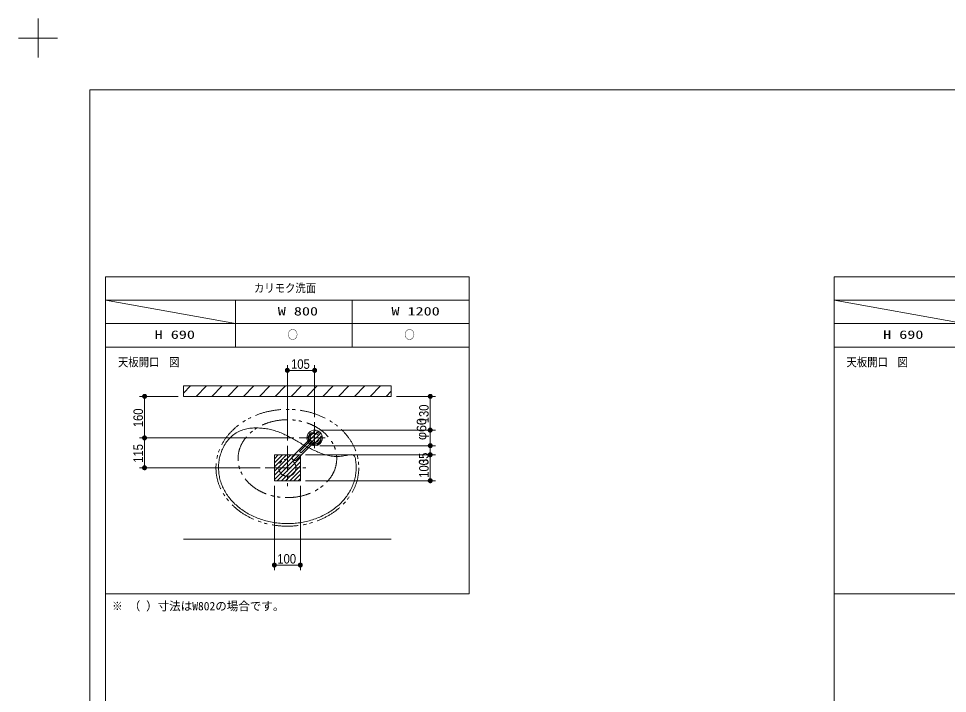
# Model space of a CAD drawing. Units: millimetres, scale not verified. Extents: x -6062 to 6062, y -3045 to 3045.
# Drawn here: x -6062 to -2486, y 446 to 3045 of the extents above; entities that cross this region are included whole.
import ezdxf
from ezdxf.enums import TextEntityAlignment as Align

# ---------------------------------------------------------------- set-up
doc = ezdxf.new("R2010")
doc.units = ezdxf.units.MM
doc.header["$LTSCALE"] = 20
doc.linetypes.add('DOUBLE_CHAIN1', pattern=[8.8, 5, -1, 0.6, -0.6, 0.6, -1])
for name, color, linetype, lineweight in [('0-0_1図面枠', 7, 'Continuous', 9), ('0-2_2寸法-1', 7, 'Continuous', 9), ('0-3_0', 7, 'Continuous', 9), ('0-4_2寸法-2', 7, 'Continuous', 9), ('0-7_3一般', 7, 'Continuous', 9)]:
    doc.layers.add(name, color=color, linetype=linetype, lineweight=lineweight)
doc.styles.add('ＭＳ ゴシック', font='')
doc.styles.add('ＭＳ Ｐゴシック', font='')
doc.styles.get('ＭＳ ゴシック').set_extended_font_data('MS Gothic')
doc.styles.get('ＭＳ Ｐゴシック').set_extended_font_data('MS PGothic')

# ---------------------------------------------------------------- blocks, each defined once
blk = doc.blocks.new('グループ')
at = {"layer": '0-0_1図面枠'}
for p, q in [((-84000, 57900), (-84000, 60900)), ((-85500, 59400), (-82500, 59400))]:
    blk.add_line(p, q, dxfattribs=at)
blk = doc.blocks.new('グループ-2')
at = {"layer": '0-0_1図面枠'}
blk.add_lwpolyline([(-80000, 55400), (80000, 55400), (80000, -55400), (-80000, -55400)], close=True, dxfattribs=at)
blk = doc.blocks.new('図面枠')
at = {"layer": '0-0_1図面枠'}
for name in ['グループ', 'グループ-2']:
    blk.add_blockref(name, (0, 0), dxfattribs=at)
blk = doc.blocks.new('グループ-4')
at = {"layer": '0-0_1図面枠'}
for p, q in [((-78800, 41000), (-78800, -48600)), ((-22700, 41000), (-22700, -48600)), ((-50800, 39200), (-78800, 39200)), ((-78800, 39200), (-68800, 37400)), ((-68800, 35600), (-68800, 39200)), ((-59800, 35600), (-59800, 39200)), ((5300, 39200), (-22700, 39200)), ((-22700, 39200), (-12700, 37400)), ((-78800, 37400), (-50800, 37400)), ((-22700, 37400), (5300, 37400))]:
    blk.add_line(p, q, dxfattribs=at)
for points in [[(-78800, 41000), (-50800, 41000), (-50800, 35600), (-78800, 35600)], [(-22700, 41000), (5300, 41000), (5300, 35600), (-22700, 35600)], [(-78800, 35600), (-50800, 35600), (-50800, 16600), (-78800, 16600)], [(-22700, 35600), (5300, 35600), (5300, 16600), (-22700, 16600)]]:
    blk.add_lwpolyline(points, close=True, dxfattribs=at)
blk = doc.blocks.new('_Dot')
at = {"layer": '0-3_0'}
for p, q in [((-10, 0), (-20, 0)), ((9.78, 2), (-9.78, 2)), ((7.99, 6), (-7.99, 6)), ((9.16, -3.98), (-9.16, -3.98)), ((6, -7.98), (-6, -7.98))]:
    blk.add_line(p, q, dxfattribs=at)
for points in [[(10, 0), (9.92, 1.25), (9.69, 2.49), (9.3, 3.68), (8.76, 4.82), (8.09, 5.88), (7.29, 6.85), (6.37, 7.71), (5.36, 8.44), (4.26, 9.05), (3.09, 9.51), (1.87, 9.82), (0.63, 9.98), (-0.63, 9.98), (-1.87, 9.82), (-3.09, 9.51), (-4.26, 9.05), (-5.36, 8.44), (-6.37, 7.71), (-7.29, 6.85), (-8.09, 5.88), (-8.76, 4.82), (-9.3, 3.68), (-9.69, 2.49), (-9.92, 1.25), (-10, 0), (0, 0)], [(-10, 0), (-9.92, -1.25), (-9.69, -2.49), (-9.3, -3.68), (-8.76, -4.82), (-8.09, -5.88), (-7.29, -6.85), (-6.37, -7.71), (-5.36, -8.44), (-4.26, -9.05), (-3.09, -9.51), (-1.87, -9.82), (-0.63, -9.98), (0.63, -9.98), (1.87, -9.82), (3.09, -9.51), (4.26, -9.05), (5.36, -8.44), (6.37, -7.71), (7.29, -6.85), (8.09, -5.88), (8.76, -4.82), (9.3, -3.68), (9.69, -2.49), (9.92, -1.25), (10, 0), (0, 0)]]:
    blk.add_lwpolyline(points, close=True, dxfattribs=at)

msp = doc.modelspace()

# ---------------------------------------------------------------- linework, layer by layer
at = {"layer": '0-2_2寸法-1'}
for p, q in [((-5027.5, 1420), (-5027.5, 1710)), ((-4937.51, 1690), (-5012.49, 1690)), ((-4922.5, 1510), (-4922.5, 1710)), ((-5447.5, 1590), (-5597.5, 1590)), ((-5577.5, 1445.01), (-5577.5, 1574.99)), ((-4607.5, 1590), (-4457.5, 1590)), ((-4477.5, 1475.01), (-4477.5, 1574.99)), ((-4902.5, 1460), (-4457.5, 1460)), ((-5002.5, 1430), (-5597.5, 1430)), ((-5002.5, 1430), (-5597.5, 1430)), ((-5577.5, 1414.99), (-5577.5, 1330.01)), ((-4957.5, 1365), (-4457.5, 1365)), ((-4477.5, 1280.01), (-4477.5, 1349.99)), ((-5132.5, 1315), (-5597.5, 1315)), ((-4957.5, 1265), (-4457.5, 1265)), ((-5077.5, 1245), (-5077.5, 920)), ((-4977.5, 1245), (-4977.5, 920)), ((-4992.51, 940), (-5062.49, 940))]:
    msp.add_line(p, q, dxfattribs=at)
at = {"layer": '0-4_2寸法-2'}
for p, q in [((-4477.5, 1475.01), (-4477.5, 1490.01)), ((-4902.5, 1460), (-4457.5, 1460)), ((-4477.5, 1400), (-4477.5, 1460)), ((-4902.5, 1400), (-4457.5, 1400)), ((-4902.5, 1400), (-4457.5, 1400)), ((-4477.5, 1415.01), (-4477.5, 1430.01)), ((-4477.5, 1400), (-4477.5, 1365)), ((-4957.5, 1365), (-4457.5, 1365)), ((-4477.5, 1384.99), (-4477.5, 1369.99)), ((-4477.5, 1349.99), (-4477.5, 1334.99))]:
    msp.add_line(p, q, dxfattribs=at)
at = {"layer": '0-7_3一般'}
for p, q in [((-5427.5, 1602.56), (-5400.06, 1630)), ((-5379.1, 1590), (-5339.1, 1630)), ((-5318.14, 1590), (-5278.14, 1630)), ((-5257.18, 1590), (-5217.18, 1630)), ((-5196.22, 1590), (-5156.22, 1630)), ((-5135.26, 1590), (-5095.26, 1630)), ((-5074.3, 1590), (-5034.3, 1630)), ((-5013.34, 1590), (-4973.34, 1630)), ((-4952.38, 1590), (-4912.38, 1630)), ((-4891.42, 1590), (-4851.42, 1630)), ((-4830.46, 1590), (-4790.46, 1630)), ((-4769.5, 1590), (-4729.5, 1630)), ((-4708.54, 1590), (-4668.54, 1630)), ((-4647.58, 1590), (-4627.5, 1610.08)), ((-5427.5, 1590), (-4627.5, 1590)), ((-4952.23, 1427.27), (-4919.77, 1459.73)), ((-4948.39, 1415.11), (-4907.61, 1455.89)), ((-4940.97, 1406.53), (-4899.03, 1448.47)), ((-4930.33, 1401.17), (-4893.67, 1437.83)), ((-4914.17, 1401.33), (-4893.83, 1421.67)), ((-5077.5, 1350), (-5062.5, 1365)), ((-5077.5, 1334), (-5046.5, 1365)), ((-5077.5, 1318), (-5030.5, 1365)), ((-5077.5, 1302), (-5014.5, 1365)), ((-5077.5, 1286), (-4998.5, 1365)), ((-5077.5, 1270), (-4982.5, 1365)), ((-5066.5, 1265), (-4977.5, 1354)), ((-5050.5, 1265), (-4977.5, 1338)), ((-5034.5, 1265), (-4977.5, 1322)), ((-5018.5, 1265), (-4977.5, 1306)), ((-5002.5, 1265), (-4977.5, 1290)), ((-4986.5, 1265), (-4977.5, 1274)), ((-5427.5, 1040), (-4627.5, 1040))]:
    msp.add_line(p, q, dxfattribs=at)
at = {"layer": '0-7_3一般', "linetype": 'DOUBLE_CHAIN1'}
for p, q in [((-4922.5, 1490), (-4922.5, 1370)), ((-5027.5, 1400), (-5027.5, 1230)), ((-4982.5, 1430), (-4862.5, 1430)), ((-5112.5, 1315), (-4942.5, 1315))]:
    msp.add_line(p, q, dxfattribs=at)
at = {"layer": '0-7_3一般'}
for points in [[(-5427.5, 1630), (-4627.5, 1630), (-4627.5, 1590), (-5427.5, 1590)], [(-5077.5, 1365), (-4977.5, 1365), (-4977.5, 1265), (-5077.5, 1265)], [(-5077.5, 1365), (-4977.5, 1365), (-4977.5, 1265), (-5077.5, 1265)]]:
    msp.add_lwpolyline(points, close=True, dxfattribs=at)
at = {"layer": '0-7_3一般', "linetype": 'DOUBLE_CHAIN1'}
for points in [[(-5156.45, 1468.37), (-5161.78, 1468.14), (-5167.1, 1467.8), (-5172.44, 1467.25), (-5177.8, 1466.48), (-5183.17, 1465.48), (-5188.54, 1464.24), (-5193.88, 1462.76), (-5199.19, 1461.05), (-5204.45, 1459.1), (-5209.64, 1456.91), (-5214.75, 1454.5), (-5219.76, 1451.85), (-5224.66, 1448.99), (-5229.43, 1445.91), (-5234.05, 1442.64), (-5238.53, 1439.16), (-5242.84, 1435.51), (-5246.97, 1431.68), (-5250.92, 1427.7), (-5254.67, 1423.57), (-5258.22, 1419.31), (-5261.56, 1414.94), (-5264.69, 1410.46), (-5267.61, 1405.89), (-5270.31, 1401.26), (-5272.79, 1396.56), (-5275.12, 1391.83), (-5277.31, 1387.06), (-5279.35, 1382.27), (-5281.24, 1377.44), (-5282.99, 1372.58), (-5284.58, 1367.69), (-5286.03, 1362.76), (-5287.34, 1357.81), (-5288.5, 1352.82), (-5289.51, 1347.8), (-5290.37, 1342.75), (-5291.09, 1337.67), (-5291.66, 1332.55)], [(-4962.4, 1401.16), (-4967.03, 1403.78), (-4971.64, 1406.45), (-4976.21, 1409.17), (-4980.78, 1411.91), (-4985.35, 1414.64), (-4989.91, 1417.38), (-4994.49, 1420.1), (-4999.09, 1422.78), (-5003.72, 1425.41), (-5008.38, 1427.99), (-5013.07, 1430.52), (-5017.78, 1433), (-5022.52, 1435.44), (-5027.29, 1437.82), (-5032.08, 1440.15), (-5036.89, 1442.43), (-5041.73, 1444.65), (-5046.59, 1446.83), (-5051.48, 1448.94), (-5056.42, 1450.96), (-5061.42, 1452.87), (-5066.46, 1454.68), (-5071.55, 1456.39), (-5076.68, 1457.99), (-5081.86, 1459.48), (-5087.07, 1460.85), (-5092.31, 1462.12), (-5097.58, 1463.28), (-5102.88, 1464.32), (-5108.2, 1465.24), (-5113.54, 1466.05), (-5118.89, 1466.75), (-5124.26, 1467.33), (-5129.63, 1467.79), (-5135, 1468.14), (-5140.37, 1468.37), (-5145.74, 1468.49), (-5151.1, 1468.49), (-5156.45, 1468.37)], [(-4939.73, 1426.92), (-5007.96, 1358.69), (-5008.41, 1358.17), (-5008.82, 1357.58), (-5009.17, 1356.92), (-5009.45, 1356.2), (-5009.65, 1355.41), (-5009.77, 1354.57), (-5009.79, 1353.69), (-5009.72, 1352.78), (-5009.55, 1351.87), (-5009.29, 1350.95), (-5008.94, 1350.05), (-5008.52, 1349.18), (-5008.04, 1348.35), (-5007.5, 1347.57), (-5006.92, 1346.86), (-5006.3, 1346.2), (-5005.64, 1345.58), (-5004.93, 1345), (-5004.15, 1344.46), (-5003.32, 1343.98), (-5002.45, 1343.56), (-5001.55, 1343.21), (-5000.63, 1342.95), (-4999.72, 1342.78), (-4998.81, 1342.71), (-4997.93, 1342.73), (-4997.09, 1342.85), (-4996.3, 1343.05), (-4995.58, 1343.33), (-4994.92, 1343.68), (-4994.33, 1344.09), (-4993.81, 1344.54), (-4925.58, 1412.77)], [(-4937.38, 1420.78), (-4980.48, 1377.67), (-4974.83, 1372.02), (-4931.72, 1415.12)], [(-4766.81, 1354.22), (-4769.03, 1359.35), (-4773.31, 1363.46), (-4778.74, 1365.53), (-4784.1, 1365.29), (-4789.35, 1364.42), (-4794.6, 1363.55), (-4799.86, 1362.68), (-4805.11, 1361.81), (-4810.36, 1360.94), (-4815.62, 1360.09), (-4820.92, 1359.41), (-4826.26, 1358.91), (-4831.63, 1358.6), (-4837.02, 1358.49), (-4842.42, 1358.57), (-4847.82, 1358.84), (-4853.21, 1359.31), (-4858.58, 1359.98), (-4863.92, 1360.83), (-4869.21, 1361.88), (-4874.45, 1363.11), (-4879.63, 1364.53), (-4884.74, 1366.12), (-4889.77, 1367.88), (-4894.76, 1369.73), (-4899.73, 1371.64), (-4904.69, 1373.6), (-4909.63, 1375.61), (-4914.54, 1377.67), (-4919.44, 1379.79), (-4924.31, 1381.96), (-4929.16, 1384.18), (-4933.99, 1386.45), (-4938.79, 1388.78), (-4943.56, 1391.15), (-4948.31, 1393.58), (-4953.04, 1396.06), (-4957.73, 1398.58), (-4962.4, 1401.16)], [(-5291.66, 1332.55), (-5292.08, 1327.4), (-5292.36, 1322.23), (-5292.49, 1317.01), (-5292.47, 1311.78), (-5292.31, 1306.58), (-5292, 1301.41), (-5291.54, 1296.27), (-5290.94, 1291.16), (-5290.19, 1286.08), (-5289.29, 1281.04), (-5288.24, 1276.03), (-5287.05, 1271.05), (-5285.71, 1266.1), (-5284.23, 1261.18), (-5282.6, 1256.3), (-5280.82, 1251.45), (-5278.89, 1246.63), (-5276.82, 1241.84), (-5274.6, 1237.08), (-5272.23, 1232.36), (-5269.72, 1227.66), (-5267.06, 1223), (-5264.26, 1218.37), (-5261.3, 1213.78), (-5258.2, 1209.21), (-5254.96, 1204.69), (-5251.61, 1200.25), (-5248.16, 1195.9), (-5244.59, 1191.63), (-5240.92, 1187.45), (-5237.14, 1183.36), (-5233.25, 1179.36), (-5229.26, 1175.44), (-5225.16, 1171.62), (-5220.95, 1167.87), (-5216.63, 1164.22), (-5212.21, 1160.65), (-5207.68, 1157.17), (-5203.04, 1153.78)], [(-4787.18, 1224.3), (-4784.56, 1228.97), (-4782.09, 1233.67), (-4779.76, 1238.41), (-4777.59, 1243.17), (-4775.55, 1247.97), (-4773.67, 1252.8), (-4771.93, 1257.66), (-4770.34, 1262.56), (-4768.9, 1267.48), (-4767.6, 1272.44), (-4766.45, 1277.43), (-4765.45, 1282.45), (-4764.59, 1287.5), (-4763.88, 1292.59), (-4763.32, 1297.7), (-4762.9, 1302.85), (-4762.63, 1308.03), (-4762.51, 1313.24), (-4762.53, 1318.47), (-4762.7, 1323.68), (-4763.02, 1328.85), (-4763.49, 1333.98), (-4764.1, 1339.09), (-4764.86, 1344.16), (-4765.76, 1349.21), (-4766.81, 1354.22), (-4766.81, 1354.22)], [(-4973.18, 1104.45), (-4967.08, 1105.53), (-4961.02, 1106.74), (-4955, 1108.07), (-4949.02, 1109.52), (-4943.08, 1111.08), (-4937.18, 1112.76), (-4931.32, 1114.57), (-4925.49, 1116.49), (-4919.71, 1118.53), (-4913.97, 1120.69), (-4908.26, 1122.97), (-4902.6, 1125.37), (-4896.97, 1127.89), (-4891.4, 1130.52), (-4885.93, 1133.24), (-4880.57, 1136.05), (-4875.31, 1138.94), (-4870.17, 1141.92), (-4865.13, 1144.99), (-4860.2, 1148.15), (-4855.37, 1151.39), (-4850.66, 1154.72), (-4846.05, 1158.14), (-4841.54, 1161.64), (-4837.15, 1165.23), (-4832.86, 1168.91), (-4828.68, 1172.68), (-4824.61, 1176.53), (-4820.65, 1180.47), (-4816.79, 1184.5), (-4813.04, 1188.61), (-4809.4, 1192.82), (-4805.87, 1197.11), (-4802.44, 1201.48), (-4799.12, 1205.95), (-4795.92, 1210.48), (-4792.86, 1215.06), (-4789.94, 1219.66), (-4787.18, 1224.3)], [(-5203.04, 1153.78), (-5198.29, 1150.47), (-5193.44, 1147.26), (-5188.47, 1144.12), (-5183.4, 1141.08), (-5178.23, 1138.12), (-5172.94, 1135.25), (-5167.55, 1132.47), (-5162.05, 1129.78), (-5156.46, 1127.17), (-5150.82, 1124.69), (-5145.15, 1122.32), (-5139.43, 1120.08), (-5133.68, 1117.95), (-5127.88, 1115.94), (-5122.05, 1114.05), (-5116.18, 1112.28), (-5110.26, 1110.63), (-5104.31, 1109.1), (-5098.32, 1107.69), (-5092.29, 1106.39), (-5086.22, 1105.22), (-5080.11, 1104.16), (-5073.96, 1103.23), (-5067.78, 1102.41), (-5061.55, 1101.71), (-5055.28, 1101.13), (-5048.98, 1100.67), (-5042.63, 1100.33), (-5036.25, 1100.11), (-5029.82, 1100.01), (-5023.38, 1100.02), (-5016.96, 1100.16), (-5010.59, 1100.42), (-5004.26, 1100.79), (-4997.96, 1101.28), (-4991.71, 1101.89), (-4985.49, 1102.63), (-4979.31, 1103.48), (-4973.18, 1104.45)]]:
    msp.add_lwpolyline(points, dxfattribs=at)
at = {"layer": '0-7_3一般'}
msp.add_circle((-4922.5, 1430), 30, dxfattribs=at)
msp.add_circle((-4922.5, 1430), 30, dxfattribs=at)
at = {"layer": '0-7_3一般', "linetype": 'DOUBLE_CHAIN1'}
for centre, radius in [((-4922.5, 1430), 24), ((-4922.5, 1430), 17.5), ((-5027.5, 1315), 33)]:
    msp.add_circle(centre, radius, dxfattribs=at)
for centre, major_axis, ratio in [((-5027.5, 1315), (275, 0), 0.818182), ((-5027.5, 1350), (190, 0), 0.789474)]:
    msp.add_ellipse(centre, major_axis=major_axis, ratio=ratio, dxfattribs=at)

# ---------------------------------------------------------------- block references
at = {"layer": '0-0_1図面枠', "xscale": 0.05, "yscale": 0.05}
for name in ['図面枠', 'グループ-4']:
    msp.add_blockref(name, (-1787.5, 0), dxfattribs=at)
at = {"layer": '0-2_2寸法-1', "xscale": 0.7503418, "yscale": 0.7503418}
for p, rotation in [((-5027.5, 1690), 180), ((-5577.5, 1590), 90), ((-4477.5, 1590), 90), ((-4477.5, 1460), 270), ((-5577.5, 1430), 270), ((-5577.5, 1430), 90), ((-4477.5, 1365), 90), ((-5577.5, 1315), 270), ((-4477.5, 1265), 270), ((-5077.5, 940), 180)]:
    msp.add_blockref('_Dot', p, dxfattribs=dict(at, rotation=rotation))
for p in [(-4922.5, 1690), (-4977.5, 940)]:
    msp.add_blockref('_Dot', p, dxfattribs=at)
at = {"layer": '0-4_2寸法-2', "xscale": 0.7503418, "yscale": 0.7503418}
for p, rotation in [((-4477.5, 1460), 270), ((-4477.5, 1400), 270), ((-4477.5, 1400), 90), ((-4477.5, 1365), 90)]:
    msp.add_blockref('_Dot', p, dxfattribs=dict(at, rotation=rotation))

# ---------------------------------------------------------------- texts
at = {"layer": '0-0_1図面枠', "style": 'ＭＳ ゴシック'}
for s, width, p in [('カリモク洗面', 0.9, (-5156.39, 1980.86)), ('W 800', 1.4, (-5064.45, 1891.74)), ('W 1200', 1.4, (-4626.75, 1891.74)), ('H 690', 1.4, (-5538.49, 1801.74)), ('○', 0.9, (-5027.09, 1801.25)), ('○', 0.9, (-4577.09, 1801.25)), ('H 690', 1.4, (-2733.49, 1801.74)), ('天板開口', 0.9, (-5680, 1695.64)), ('図', 0.9, (-5483.27, 1695.64)), ('天板開口', 0.9, (-2875, 1695.64)), ('図', 0.9, (-2678.27, 1695.64)), ('※', 0.9, (-5702.1, 756.01))]:
    msp.add_text(s, height=32.55, dxfattribs=dict(at, width=width)).set_placement(p, align=Align.BOTTOM_LEFT)
msp.add_text('（ ）寸法はW802の場合です。', height=32.55, dxfattribs=at).set_placement((-5637.93, 756.01), align=Align.BOTTOM_LEFT)
at = {"layer": '0-2_2寸法-1', "style": 'ＭＳ Ｐゴシック', "width": 0.9}
for s, p in [('105', (-5013.22, 1685.04)), ('100', (-5066.11, 935.04))]:
    msp.add_text(s, height=36.66, dxfattribs=at).set_placement(p, align=Align.BOTTOM_LEFT)
for s, p in [('160', (-5572.54, 1471.39)), ('130', (-4472.54, 1486.39)), ('115', (-5572.54, 1334.28)), ('100', (-4472.54, 1276.39))]:
    msp.add_text(s, height=36.66, rotation=90, dxfattribs=at).set_placement(p, align=Align.BOTTOM_LEFT)
at = {"layer": '0-4_2寸法-2', "style": 'ＭＳ Ｐゴシック'}
msp.add_text('φ60', height=36.66, rotation=90, dxfattribs=at).set_placement((-4481.62, 1421.69), align=Align.BOTTOM_LEFT)
at = {"layer": '0-4_2寸法-2', "style": 'ＭＳ Ｐゴシック', "width": 0.9}
msp.add_text('35', height=36.66, rotation=90, dxfattribs=at).set_placement((-4473.44, 1325.41), align=Align.BOTTOM_LEFT)

doc.saveas('drawing.dxf')
